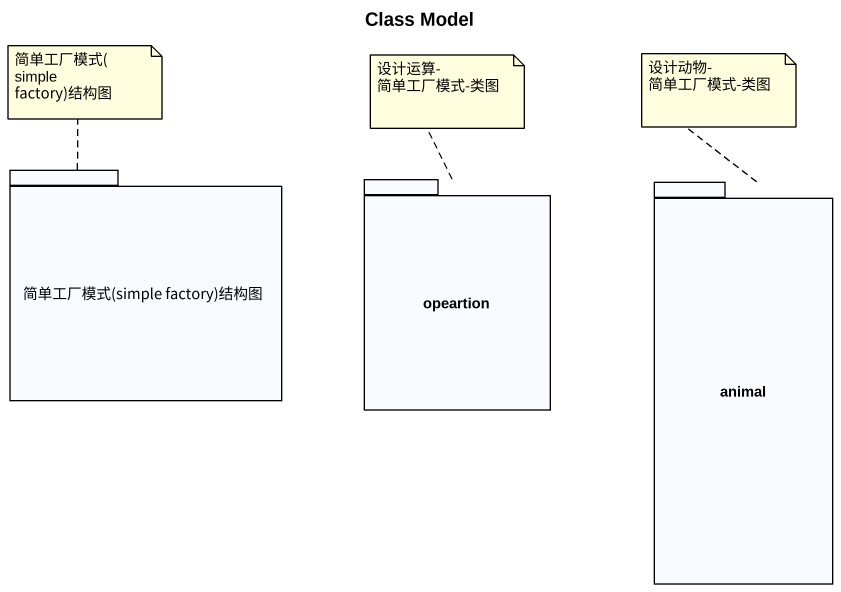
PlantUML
@startuml
title Class Model
package "简单工厂模式(simple factory)结构图" as 简单工厂模式_simple_factory_结构图 {
}
package opeartion {
}
package animal {
}
note top of 简单工厂模式_simple_factory_结构图 : 简单工厂模式(simple factory)结构图
note top of opeartion : 设计运算-简单工厂模式-类图
note top of animal : 设计动物-简单工厂模式-类图
@enduml
